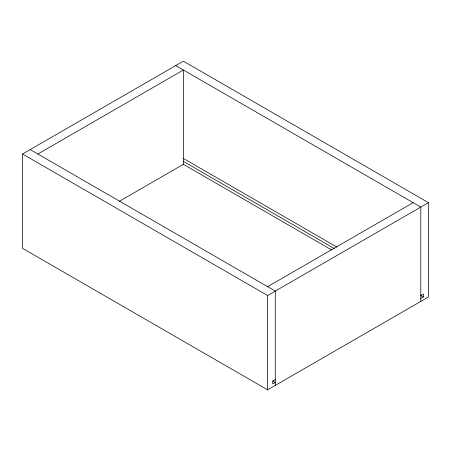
<?xml version="1.0" encoding="UTF-8"?>
<svg xmlns="http://www.w3.org/2000/svg" width="451" height="451" viewBox="0 0 451 451"><rect width="100%" height="100%" fill="white"/><g stroke="black" fill="none" stroke-linecap="round" stroke-linejoin="round"><path stroke-width="0.68" d="M22.55 154.016L183.377 61.161L428.45 202.657L428.45 296.983L267.623 389.839L22.55 248.343L22.55 154.016L267.623 295.506L428.45 202.657M37.867 154.016L183.377 70.006L183.377 164.333L119.453 201.242M267.623 286.667L413.133 202.657M275.279 379.517L272.725 380.994L272.725 383.942L275.279 382.465L272.844 381.061M420.794 295.506L423.342 294.035L423.342 296.983L420.794 298.455M175.721 65.587L420.794 207.077L420.794 301.403M183.033 158.245L336.779 247.001M420.298 295.225L423.342 296.983M183.033 161.187L334.225 248.478M183.033 164.136L331.784 250.017M30.206 149.597L275.279 291.087L275.279 385.413M267.623 295.506L267.623 389.839"/></g></svg>
